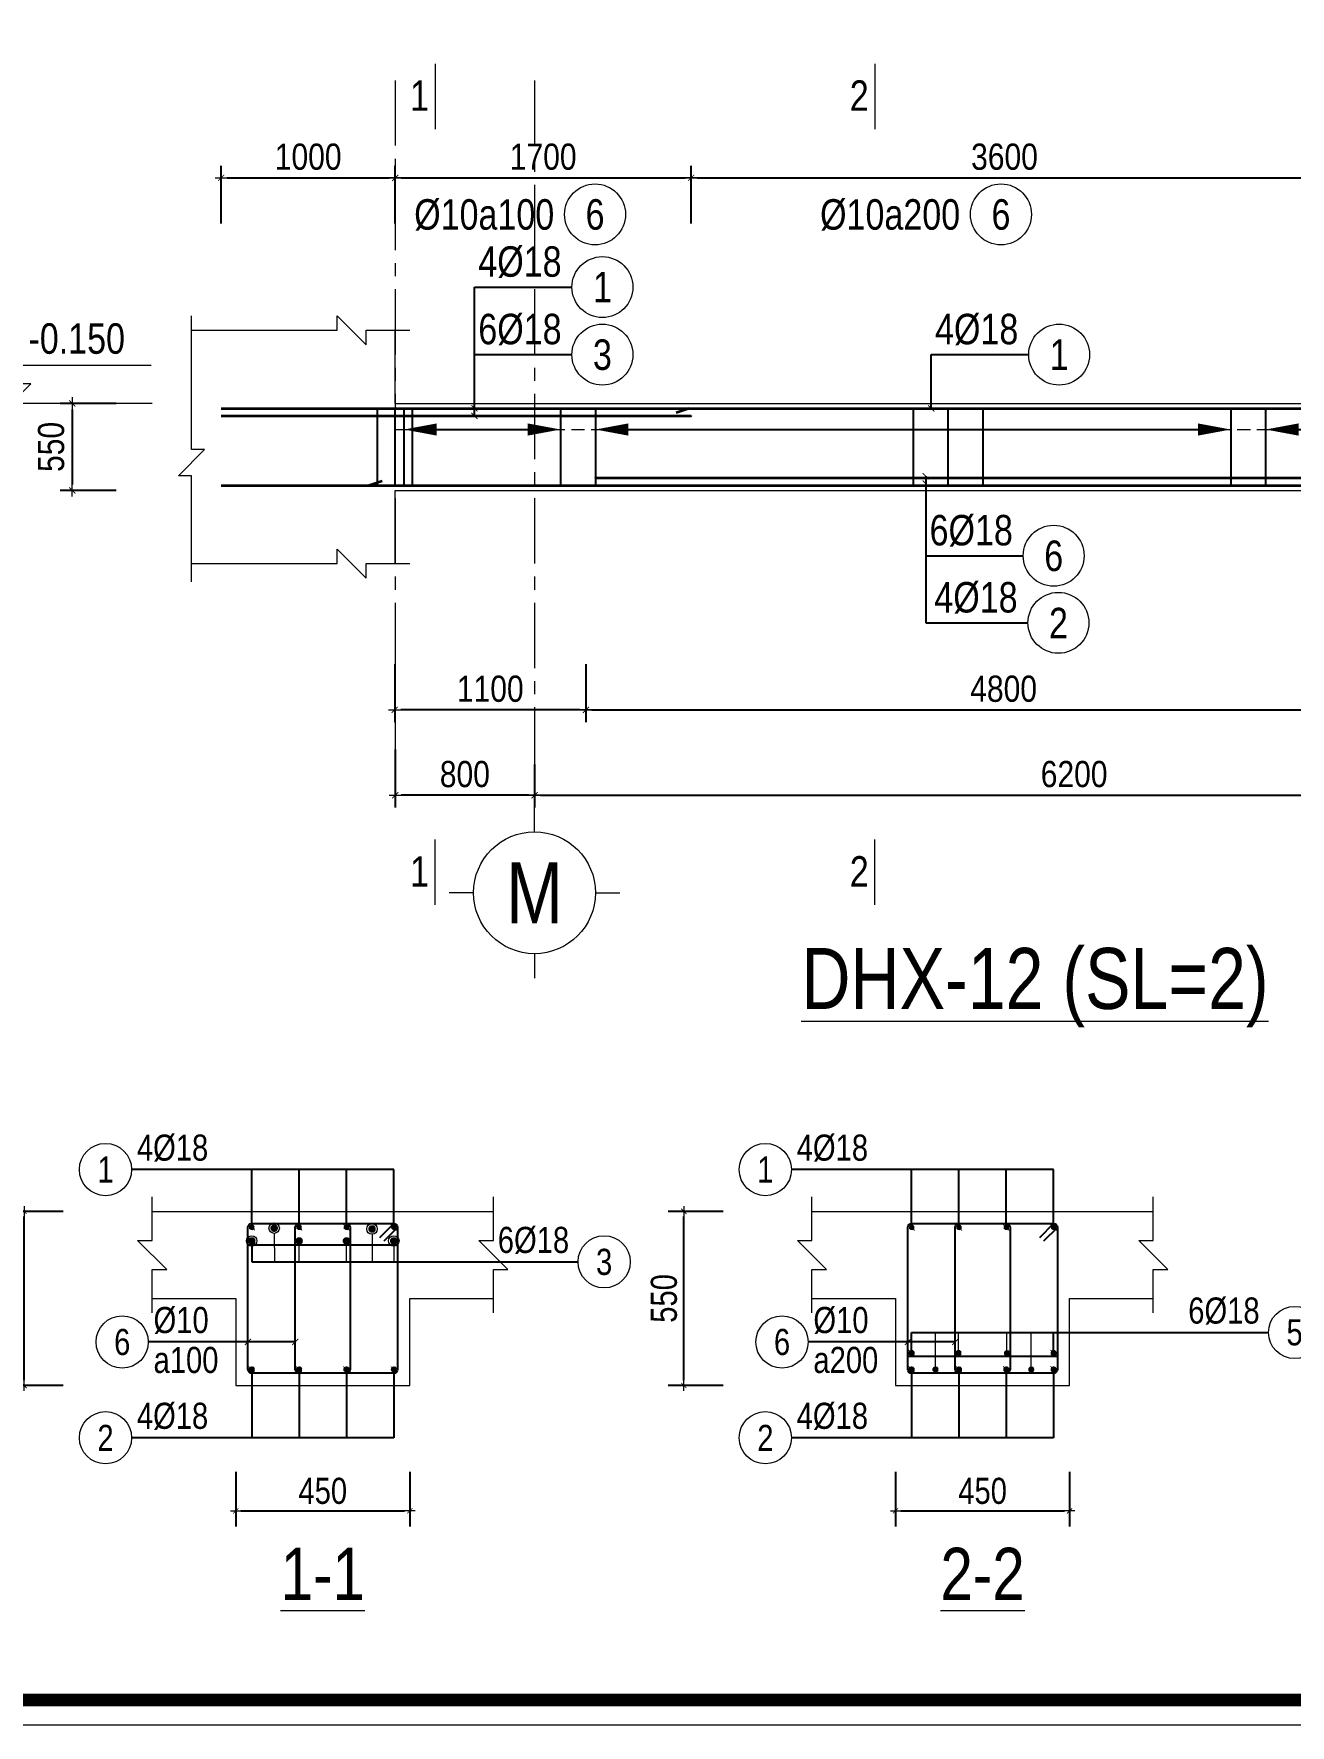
# Model space of a CAD drawing. Header units: millimetres. Extents: x 397144 to 10081729, y 99180 to 1327802.
# Drawn here: x 4940938 to 4948156, y 680550 to 690262 of the extents above; entities that cross this region are included whole.
import ezdxf
from ezdxf.enums import TextEntityAlignment as Align

# ---------------------------------------------------------------- set-up
doc = ezdxf.new("R2010")
doc.units = ezdxf.units.MM
doc.header["$PDSIZE"] = -10
doc.linetypes.add('CENTER', pattern=[2, 1.25, -0.25, 0.25, -0.25])
doc.linetypes.add('HIDDEN', pattern=[0.375, 0.25, -0.125])
doc.layers.get('0').update_dxf_attribs({"linetype": 'CONTINUOUS'})
doc.layers.get('Defpoints').update_dxf_attribs({"color": 12, "linetype": 'CONTINUOUS'})
for name, color, linetype, lineweight in [('kata_dim', 8, 'CONTINUOUS', 13), ('kata_grid', 8, 'CENTER', 13), ('kata_net khuat', 9, 'HIDDEN', 5), ('kata_net manh', 8, 'CONTINUOUS', 5), ('kata_net thay', 4, 'CONTINUOUS', 20), ('kata_text', 7, 'CONTINUOUS', 20), ('kata_thep chu', 1, 'CONTINUOUS', 35), ('kata_thep dai', 220, 'CONTINUOUS', 25)]:
    doc.layers.add(name, color=color, linetype=linetype, lineweight=lineweight)
doc.styles.add('kata_text', font='arial.ttf', dxfattribs={"width": 0.8})
doc.styles.add('Star-HelCon', font='VHELVCN_0.TTF')
doc.dimstyles.new('kata_dim_30', dxfattribs={"dimscale": 60, "dimtxt": 2.5, "dimasz": 0.5, "dimexe": 1.5, "dimexo": 2.5, "dimtad": 1, "dimdec": 0, "dimlfac": 0.5, "dimzin": 0, "dimdsep": 46, "dimtxsty": 'kata_text', "dimblk": 'kata_block_ArchTick', "dimcen": 0.09, "dimdle": 1.2, "dimclrd": 8, "dimclre": 8, "dimclrt": 3, "dimadec": 0, "dimazin": 0, "dimtfac": 1, "dimtdec": 0, "dimtix": 1, "dimtofl": 0, "dimtmove": 0, "dimatfit": 3, "dimfxl": 3.75, "dimfxlon": 1, "dimtolj": 1, "dimtzin": 0, "dimarcsym": 0})
doc.dimstyles.new('kata_dim_70', dxfattribs={"dimscale": 70, "dimtxt": 2.15, "dimasz": 0.5, "dimexe": 1, "dimexo": 2, "dimtad": 1, "dimdec": 0, "dimrnd": 5, "dimzin": 0, "dimdsep": 46, "dimtxsty": 'Star-HelCon', "dimblk": 'kata_block_ArchTick', "dimcen": 0.09, "dimdle": 1.2, "dimclrd": 8, "dimclre": 8, "dimclrt": 3, "dimadec": 0, "dimazin": 0, "dimtfac": 1, "dimtdec": 0, "dimtix": 1, "dimtmove": 2, "dimatfit": 3, "dimfxl": 3.75, "dimfxlon": 1, "dimtolj": 1, "dimtzin": 0, "dimarcsym": 0})
doc.dimstyles.new('kata_rai_thep', dxfattribs={"dimtxt": 2, "dimasz": 1, "dimexe": 0, "dimexo": 0, "dimtad": 1, "dimdec": 0, "dimzin": 12, "dimdsep": 46, "dimtxsty": 'kata_text', "dimblk": 'kata_block_RUNTIC', "dimcen": 0, "dimse1": 1, "dimse2": 1, "dimclrd": 6, "dimclre": 6, "dimclrt": 7, "dimadec": 0, "dimazin": 3, "dimtfac": 1, "dimtdec": 0, "dimtmove": 2, "dimatfit": 3, "dimldrblk": 'kata_block_LEADERTIC', "dimfxl": 1, "dimtolj": 1, "dimtzin": 0, "dimlwd": -1, "dimlwe": -1, "dimarcsym": 0})

# ---------------------------------------------------------------- blocks, each defined once
blk = doc.blocks.new('CHG_XX_Khung ten')
blk.add_lwpolyline([(15, 579), (826, 579), (826, 15), (15, 15)], close=True)
at = {"color": 4, "linetype": 'Continuous', "const_width": 1}
blk.add_lwpolyline([(17, 577), (824, 577), (824, 17), (17, 17)], close=True, dxfattribs=at)
blk = doc.blocks.new('kata_block_TD')
at = {"color": 6, "linetype": 'ByBlock', "lineweight": -2, "style": 'kata_text', "width": 0.8}
blk.add_attdef('SECTDET2', text='', height=5, dxfattribs=at).set_placement((0, 7.97), align=Align.CENTER)
at = {"color": 0, "linetype": 'ByBlock', "lineweight": -2, "style": 'kata_text', "width": 0.8}
blk.add_attdef('SECTDET1', text='', height=5, dxfattribs=at).set_placement((0, 1.47), align=Align.CENTER)
at = {"color": 3, "lineweight": 25, "style": 'kata_text', "width": 0.8}
blk.add_attdef('SSCALE', text='', height=2.5, dxfattribs=at).set_placement((0, -4), align=Align.CENTER)
blk = doc.blocks.new('kata_block_ArchTick')
at = {"color": 8}
blk.add_line((1, 0), (-1, 0), dxfattribs=at)
at = {"color": 8, "const_width": 0.15}
blk.add_lwpolyline([(-0.5, -0.5), (0.5, 0.5)], dxfattribs=at)
blk = doc.blocks.new('*D188')
at = {"layer": 'Defpoints', "color": 0, "transparency": 16777216}
for p in [(4944714.5, 689434.9), (4943014.5, 688139.9), (4944714.5, 688139.9)]:
    blk.add_point(p, dxfattribs=at)
at = {"layer": 'kata_dim', "color": 8, "lineweight": -2, "transparency": 16777216}
for p, q in [((4943014.5, 689172.4), (4943014.5, 689504.9)), ((4944714.5, 689172.4), (4944714.5, 689504.9)), ((4943049.5, 689434.9), (4944679.5, 689434.9))]:
    blk.add_line(p, q, dxfattribs=at)
at = {"layer": 'kata_dim', "color": 8, "lineweight": -2, "transparency": 16777216, "xscale": 35, "yscale": 35, "zscale": 35, "rotation": 180}
blk.add_blockref('kata_block_ArchTick', (4943014.5, 689434.9), dxfattribs=at)
at = {"layer": 'kata_dim', "color": 8, "lineweight": -2, "transparency": 16777216, "xscale": 35, "yscale": 35, "zscale": 35}
blk.add_blockref('kata_block_ArchTick', (4944714.5, 689434.9), dxfattribs=at)
at = {"layer": 'kata_dim', "color": 3, "transparency": 16777216, "insert": (4943864.5, 689555.5), "char_height": 150.5, "attachment_point": 5, "style": 'Star-HelCon'}
blk.add_mtext('\\A1;1700', dxfattribs=at)
blk = doc.blocks.new('*D189')
at = {"layer": 'Defpoints', "color": 0, "transparency": 16777216}
for p in [(4948314.5, 689434.9), (4944714.5, 688139.9), (4948314.5, 688139.9)]:
    blk.add_point(p, dxfattribs=at)
at = {"layer": 'kata_dim', "color": 8, "lineweight": -2, "transparency": 16777216}
for p, q in [((4944714.5, 689172.4), (4944714.5, 689504.9)), ((4948314.5, 689172.4), (4948314.5, 689504.9)), ((4944749.5, 689434.9), (4948279.5, 689434.9))]:
    blk.add_line(p, q, dxfattribs=at)
at = {"layer": 'kata_dim', "color": 8, "lineweight": -2, "transparency": 16777216, "xscale": 35, "yscale": 35, "zscale": 35, "rotation": 180}
blk.add_blockref('kata_block_ArchTick', (4944714.5, 689434.9), dxfattribs=at)
at = {"layer": 'kata_dim', "color": 8, "lineweight": -2, "transparency": 16777216, "xscale": 35, "yscale": 35, "zscale": 35}
blk.add_blockref('kata_block_ArchTick', (4948314.5, 689434.9), dxfattribs=at)
at = {"layer": 'kata_dim', "color": 3, "transparency": 16777216, "insert": (4946514.5, 689555.5), "char_height": 150.5, "attachment_point": 5, "style": 'Star-HelCon'}
blk.add_mtext('\\A1;3600', dxfattribs=at)
blk = doc.blocks.new('*D192')
at = {"layer": 'Defpoints', "color": 0, "transparency": 16777216}
for p in [(4941551.6, 688139.9), (4941159, 687639.9), (4941551.6, 687639.9)]:
    blk.add_point(p, dxfattribs=at)
at = {"layer": 'kata_dim', "color": 8, "lineweight": -2, "transparency": 16777216}
for p, q in [((4941411.6, 688139.9), (4941089, 688139.9)), ((4941159, 688104.9), (4941159, 687674.9)), ((4941411.6, 687639.9), (4941089, 687639.9))]:
    blk.add_line(p, q, dxfattribs=at)
at = {"layer": 'kata_dim', "color": 8, "lineweight": -2, "transparency": 16777216, "xscale": 35, "yscale": 35, "zscale": 35}
for p, rotation in [((4941159, 688139.9), 90), ((4941159, 687639.9), 270)]:
    blk.add_blockref('kata_block_ArchTick', p, dxfattribs=dict(at, rotation=rotation))
at = {"layer": 'kata_dim', "color": 3, "transparency": 16777216, "insert": (4941038.4, 687889.9), "char_height": 150.5, "attachment_point": 5, "rotation": 90, "style": 'Star-HelCon'}
blk.add_mtext('\\A1;550', dxfattribs=at)
blk = doc.blocks.new('kata_block_CT')
blk.add_hatch(color=256).paths.add_polyline_path([(0, 1.6), (-1.61, 1.6), (0, 0)])
at = {"ltscale": 50}
h = blk.add_hatch(dxfattribs=at)
h.set_pattern_fill('ANSI31', color=8, scale=1.406, style=0)
h.paths.add_polyline_path([(0, 1.6), (0, 0), (1.61, 1.6)])
at = {"color": 8, "ltscale": 50}
for p, q in [((-1.59, 3.14), (11.47, 3.14)), ((11.56, 0), (-1.64, 0))]:
    blk.add_line(p, q, dxfattribs=at)
for points in [[(0, 6.69), (0, 0)], [(0, 0), (-1.61, 1.6), (0, 1.6)], [(0, 0), (1.61, 1.6), (0, 1.6)]]:
    blk.add_lwpolyline(points, dxfattribs=at)
at = {"color": 3, "style": 'kata_text', "width": 0.8}
blk.add_attdef('CT', (1.41, 4.07), '', height=2.5, dxfattribs=at)
blk = doc.blocks.new('kata_block_GRID')
for p, q in [((0, 5), (0, 7)), ((-5, 0), (-7, 0)), ((5, 0), (7, 0)), ((0, -5), (0, -7))]:
    blk.add_line(p, q)
blk.add_circle((0, 0), 5)
at = {"color": 7, "style": 'kata_text', "width": 0.8}
blk.add_attdef('GRID', text='', height=5, dxfattribs=at).set_placement((0, 0), align=Align.MIDDLE)
blk = doc.blocks.new('*D178')
at = {"layer": 'Defpoints', "color": 0, "transparency": 16777216}
for p in [(4950014.5, 687639.9), (4943814.5, 686206.1), (4950014.5, 685889.9)]:
    blk.add_point(p, dxfattribs=at)
at = {"layer": 'kata_dim', "color": 8, "lineweight": -2, "transparency": 16777216}
for p, q in [((4950014.5, 686152.4), (4950014.5, 685819.9)), ((4943814.5, 686066.1), (4943814.5, 685819.9)), ((4943849.5, 685889.9), (4949979.5, 685889.9))]:
    blk.add_line(p, q, dxfattribs=at)
at = {"layer": 'kata_dim', "color": 8, "lineweight": -2, "transparency": 16777216, "xscale": 35, "yscale": 35, "zscale": 35, "rotation": 180}
blk.add_blockref('kata_block_ArchTick', (4943814.5, 685889.9), dxfattribs=at)
at = {"layer": 'kata_dim', "color": 8, "lineweight": -2, "transparency": 16777216, "xscale": 35, "yscale": 35, "zscale": 35}
blk.add_blockref('kata_block_ArchTick', (4950014.5, 685889.9), dxfattribs=at)
at = {"layer": 'kata_dim', "color": 3, "transparency": 16777216, "insert": (4946914.5, 686010.5), "char_height": 150.5, "attachment_point": 5, "style": 'Star-HelCon'}
blk.add_mtext('\\A1;6200', dxfattribs=at)
blk = doc.blocks.new('*D179')
at = {"layer": 'Defpoints', "color": 0, "transparency": 16777216}
for p in [(4943011.7, 687639.9), (4944109.5, 687639.9), (4943011.7, 686379.9)]:
    blk.add_point(p, dxfattribs=at)
at = {"layer": 'kata_dim', "color": 8, "lineweight": -2, "transparency": 16777216}
for p, q in [((4943011.7, 686642.4), (4943011.7, 686309.9)), ((4944109.5, 686642.4), (4944109.5, 686309.9)), ((4944074.5, 686379.9), (4943046.7, 686379.9))]:
    blk.add_line(p, q, dxfattribs=at)
at = {"layer": 'kata_dim', "color": 8, "lineweight": -2, "transparency": 16777216, "xscale": 35, "yscale": 35, "zscale": 35, "rotation": 180}
blk.add_blockref('kata_block_ArchTick', (4943011.7, 686379.9), dxfattribs=at)
at = {"layer": 'kata_dim', "color": 8, "lineweight": -2, "transparency": 16777216, "xscale": 35, "yscale": 35, "zscale": 35}
blk.add_blockref('kata_block_ArchTick', (4944109.5, 686379.9), dxfattribs=at)
at = {"layer": 'kata_dim', "color": 3, "transparency": 16777216, "insert": (4943560.6, 686500.5), "char_height": 150.5, "attachment_point": 5, "style": 'Star-HelCon'}
blk.add_mtext('\\A1;1100', dxfattribs=at)
blk = doc.blocks.new('*D180')
at = {"layer": 'Defpoints', "color": 0, "transparency": 16777216}
for p in [(4944109.5, 687639.9), (4948909.5, 687639.9), (4948909.5, 686379.9)]:
    blk.add_point(p, dxfattribs=at)
at = {"layer": 'kata_dim', "color": 8, "lineweight": -2, "transparency": 16777216}
for p, q in [((4944109.5, 686642.4), (4944109.5, 686309.9)), ((4948909.5, 686642.4), (4948909.5, 686309.9)), ((4944144.5, 686379.9), (4948874.5, 686379.9))]:
    blk.add_line(p, q, dxfattribs=at)
at = {"layer": 'kata_dim', "color": 8, "lineweight": -2, "transparency": 16777216, "xscale": 35, "yscale": 35, "zscale": 35, "rotation": 180}
blk.add_blockref('kata_block_ArchTick', (4944109.5, 686379.9), dxfattribs=at)
at = {"layer": 'kata_dim', "color": 8, "lineweight": -2, "transparency": 16777216, "xscale": 35, "yscale": 35, "zscale": 35}
blk.add_blockref('kata_block_ArchTick', (4948909.5, 686379.9), dxfattribs=at)
at = {"layer": 'kata_dim', "color": 3, "transparency": 16777216, "insert": (4946509.5, 686500.5), "char_height": 150.5, "attachment_point": 5, "style": 'Star-HelCon'}
blk.add_mtext('\\A1;4800', dxfattribs=at)
blk = doc.blocks.new('kata_block_RUNTIC')
at = {"layer": 'kata_dim', "color": 6}
blk.add_line((0, 0.75), (0, -0.75), dxfattribs=at)
blk.add_lwpolyline([(0, 0, 0, 1, 0), (-2.7, 0, 1, 1, 0)], format="xyseb", dxfattribs=at)
blk = doc.blocks.new('*D183')
at = {"layer": 'Defpoints', "color": 6, "transparency": 16777216}
blk.add_line((4943134.5, 687989.9), (4943894.5, 687989.9), dxfattribs=at)
at = {"layer": 'Defpoints', "color": 0, "transparency": 16777216}
for p in [(4943064.5, 687989.9), (4943964.5, 687989.9), (4943964.5, 687989.9)]:
    blk.add_point(p, dxfattribs=at)
at = {"layer": 'Defpoints', "color": 6, "transparency": 16777216, "xscale": 70, "yscale": 70, "zscale": 70, "rotation": 180}
blk.add_blockref('kata_block_RUNTIC', (4943064.5, 687989.9), dxfattribs=at)
at = {"layer": 'Defpoints', "color": 6, "transparency": 16777216, "xscale": 70, "yscale": 70, "zscale": 70}
blk.add_blockref('kata_block_RUNTIC', (4943964.5, 687989.9), dxfattribs=at)
blk = doc.blocks.new('kata_block_LEADERTIC')
at = {"layer": 'kata_dim', "color": 6}
blk.add_lwpolyline([(0, 0, 0, 1, 0), (-2.7, 0, 1, 1, 0)], format="xyseb", dxfattribs=at)
blk = doc.blocks.new('*D184')
at = {"layer": 'Defpoints', "color": 6, "transparency": 16777216}
blk.add_line((4944234.5, 687989.9), (4947744.5, 687989.9), dxfattribs=at)
at = {"layer": 'Defpoints', "color": 0, "transparency": 16777216}
for p in [(4944164.5, 687989.9), (4947814.5, 687989.9), (4947814.5, 687989.9)]:
    blk.add_point(p, dxfattribs=at)
at = {"layer": 'Defpoints', "color": 6, "transparency": 16777216, "xscale": 70, "yscale": 70, "zscale": 70, "rotation": 180}
blk.add_blockref('kata_block_RUNTIC', (4944164.5, 687989.9), dxfattribs=at)
at = {"layer": 'Defpoints', "color": 6, "transparency": 16777216, "xscale": 70, "yscale": 70, "zscale": 70}
blk.add_blockref('kata_block_RUNTIC', (4947814.5, 687989.9), dxfattribs=at)
blk = doc.blocks.new('*D185')
at = {"layer": 'Defpoints', "color": 6, "transparency": 16777216}
blk.add_line((4948084.5, 687989.9), (4949894.5, 687989.9), dxfattribs=at)
at = {"layer": 'Defpoints', "color": 0, "transparency": 16777216}
for p in [(4948014.5, 687989.9), (4949964.5, 687989.9), (4949964.5, 687989.9)]:
    blk.add_point(p, dxfattribs=at)
at = {"layer": 'Defpoints', "color": 6, "transparency": 16777216, "xscale": 70, "yscale": 70, "zscale": 70, "rotation": 180}
blk.add_blockref('kata_block_RUNTIC', (4948014.5, 687989.9), dxfattribs=at)
at = {"layer": 'Defpoints', "color": 6, "transparency": 16777216, "xscale": 70, "yscale": 70, "zscale": 70}
blk.add_blockref('kata_block_RUNTIC', (4949964.5, 687989.9), dxfattribs=at)
blk = doc.blocks.new('*U11')
blk.add_circle((2.5, 0), 2.5)
at = {"layer": 'kata_text', "color": 3, "style": 'kata_text', "width": 0.8}
blk.add_attdef('DK2', text='', height=2.5, dxfattribs=at).set_placement((-0.85, 0.85), align=Align.RIGHT)
at = {"layer": 'kata_text', "color": 7, "style": 'kata_text', "width": 0.8}
blk.add_attdef('SH3', text='', height=2.5, dxfattribs=at).set_placement((2.5, 0), align=Align.MIDDLE)
blk = doc.blocks.new('*U14')
blk.add_circle((2.5, 0), 2.5)
at = {"layer": 'kata_text', "color": 3, "style": 'kata_text', "width": 0.8}
blk.add_attdef('DKKC2', text='', height=2.5, dxfattribs=at).set_placement((-0.85, -1.25), align=Align.RIGHT)
at = {"layer": 'kata_text', "color": 7, "style": 'kata_text', "width": 0.8}
blk.add_attdef('SH3', text='', height=2.5, dxfattribs=at).set_placement((2.5, 0), align=Align.MIDDLE)
blk = doc.blocks.new('kata_block_SECBAL')
at = {"color": 0, "linetype": 'ByBlock', "lineweight": -2}
blk.add_line((0, 4.36), (0, -1), dxfattribs=at)
at = {"color": 0, "linetype": 'ByBlock', "lineweight": -2, "style": 'kata_text', "width": 0.8}
blk.add_attdef('DETAIL', text='', height=2.5, dxfattribs=at).set_placement((-0.5, 1.75), align=Align.MIDDLE_RIGHT)
blk = doc.blocks.new('*U15')
at = {"color": 0, "linetype": 'ByBlock', "lineweight": -2}
blk.add_line((0, -1), (0, 4.36), dxfattribs=at)
at = {"color": 0, "linetype": 'ByBlock', "lineweight": -2, "style": 'kata_text', "width": 0.8}
blk.add_attdef('DETAIL', text='', height=2.5, dxfattribs=at).set_placement((-0.5, 1.75), align=Align.MIDDLE_RIGHT)
blk = doc.blocks.new('*D193')
at = {"layer": 'Defpoints', "color": 0, "ltscale": 0.8, "transparency": 16777216}
for p in [(4943014.5, 687219.9), (4943814.5, 686206.1), (4943014.5, 685889.9)]:
    blk.add_point(p, dxfattribs=at)
at = {"layer": 'kata_dim', "color": 8, "lineweight": -2, "ltscale": 0.8, "transparency": 16777216}
for p, q in [((4943014.5, 686152.4), (4943014.5, 685819.9)), ((4943814.5, 686066.1), (4943814.5, 685819.9)), ((4943779.5, 685889.9), (4943049.5, 685889.9))]:
    blk.add_line(p, q, dxfattribs=at)
at = {"layer": 'kata_dim', "color": 8, "lineweight": -2, "ltscale": 0.8, "transparency": 16777216, "xscale": 35, "yscale": 35, "zscale": 35, "rotation": 180}
blk.add_blockref('kata_block_ArchTick', (4943014.5, 685889.9), dxfattribs=at)
at = {"layer": 'kata_dim', "color": 8, "lineweight": -2, "ltscale": 0.8, "transparency": 16777216, "xscale": 35, "yscale": 35, "zscale": 35}
blk.add_blockref('kata_block_ArchTick', (4943814.5, 685889.9), dxfattribs=at)
at = {"layer": 'kata_dim', "color": 3, "ltscale": 0.8, "transparency": 16777216, "insert": (4943414.5, 686010.5), "char_height": 150.5, "attachment_point": 5, "style": 'Star-HelCon'}
blk.add_mtext('\\A1;800', dxfattribs=at)
blk = doc.blocks.new('*U20')
blk.add_circle((2.5, 0), 2.5)
at = {"layer": 'kata_text', "color": 3, "style": 'kata_text', "width": 0.8}
for tag, p in [('DK2', (-0.85, 0.85)), ('KC2', (-0.85, -2.97))]:
    blk.add_attdef(tag, text='', height=2.5, dxfattribs=at).set_placement(p, align=Align.RIGHT)
at = {"layer": 'kata_text', "color": 7, "style": 'kata_text', "width": 0.8}
blk.add_attdef('SH3', text='', height=2.5, dxfattribs=at).set_placement((2.5, 0), align=Align.MIDDLE)
blk = doc.blocks.new('*D196')
at = {"layer": 'Defpoints', "color": 0, "transparency": 16777216}
for p in [(4943014.5, 689434.9), (4942014.5, 688139.9), (4943014.5, 688139.9)]:
    blk.add_point(p, dxfattribs=at)
at = {"layer": 'kata_dim', "color": 8, "lineweight": -2, "transparency": 16777216}
for p, q in [((4942014.5, 689172.4), (4942014.5, 689504.9)), ((4943014.5, 689172.4), (4943014.5, 689504.9)), ((4942049.5, 689434.9), (4942979.5, 689434.9))]:
    blk.add_line(p, q, dxfattribs=at)
at = {"layer": 'kata_dim', "color": 8, "lineweight": -2, "transparency": 16777216, "xscale": 35, "yscale": 35, "zscale": 35, "rotation": 180}
blk.add_blockref('kata_block_ArchTick', (4942014.5, 689434.9), dxfattribs=at)
at = {"layer": 'kata_dim', "color": 8, "lineweight": -2, "transparency": 16777216, "xscale": 35, "yscale": 35, "zscale": 35}
blk.add_blockref('kata_block_ArchTick', (4943014.5, 689434.9), dxfattribs=at)
at = {"layer": 'kata_dim', "color": 3, "transparency": 16777216, "insert": (4942514.5, 689555.5), "char_height": 150.5, "attachment_point": 5, "style": 'Star-HelCon'}
blk.add_mtext('\\A1;1000', dxfattribs=at)
blk = doc.blocks.new('*D197')
at = {"layer": 'Defpoints', "color": 0, "transparency": 16777216}
for p in [(4942098.3, 682500.5), (4943098.3, 682500.5), (4943098.3, 681780.5)]:
    blk.add_point(p, dxfattribs=at)
at = {"layer": 'kata_dim', "color": 8, "lineweight": -2, "transparency": 16777216}
for p, q in [((4942098.3, 682005.5), (4942098.3, 681690.5)), ((4943098.3, 682005.5), (4943098.3, 681690.5)), ((4942128.3, 681780.5), (4943068.3, 681780.5))]:
    blk.add_line(p, q, dxfattribs=at)
at = {"layer": 'kata_dim', "color": 8, "lineweight": -2, "transparency": 16777216, "xscale": 30, "yscale": 30, "zscale": 30, "rotation": 180}
blk.add_blockref('kata_block_ArchTick', (4942098.3, 681780.5), dxfattribs=at)
at = {"layer": 'kata_dim', "color": 8, "lineweight": -2, "transparency": 16777216, "xscale": 30, "yscale": 30, "zscale": 30}
blk.add_blockref('kata_block_ArchTick', (4943098.3, 681780.5), dxfattribs=at)
at = {"layer": 'kata_dim', "color": 3, "transparency": 16777216, "insert": (4942598.3, 681894.6), "char_height": 150, "attachment_point": 5, "style": 'kata_text'}
blk.add_mtext('\\A1;450', dxfattribs=at)
blk = doc.blocks.new('*D198')
at = {"layer": 'Defpoints', "color": 0, "transparency": 16777216}
for p in [(4940882.3, 683500.5), (4942098.3, 683500.5), (4942098.3, 682500.5)]:
    blk.add_point(p, dxfattribs=at)
at = {"layer": 'kata_dim', "color": 8, "lineweight": -2, "transparency": 16777216}
for p, q in [((4941107.3, 683500.5), (4940792.3, 683500.5)), ((4940882.3, 682530.5), (4940882.3, 683470.5)), ((4941107.3, 682500.5), (4940792.3, 682500.5))]:
    blk.add_line(p, q, dxfattribs=at)
at = {"layer": 'kata_dim', "color": 8, "lineweight": -2, "transparency": 16777216, "xscale": 30, "yscale": 30, "zscale": 30}
for p, rotation in [((4940882.3, 683500.5), 90), ((4940882.3, 682500.5), 270)]:
    blk.add_blockref('kata_block_ArchTick', p, dxfattribs=dict(at, rotation=rotation))
at = {"layer": 'kata_dim', "color": 3, "transparency": 16777216, "insert": (4940768.2, 683000.5), "char_height": 150, "attachment_point": 5, "rotation": 90, "style": 'kata_text'}
blk.add_mtext('\\A1;550', dxfattribs=at)
blk = doc.blocks.new('kata_block_THEP')
at = {"layer": 'kata_thep chu', "color": 0}
for p, q in [((-0.5, 0), (0.5, 0)), ((-0.35, 0.35), (0.35, -0.35)), ((0.35, 0.35), (-0.35, -0.35)), ((0, 0.5), (0, -0.5))]:
    blk.add_line(p, q, dxfattribs=at)
at = {"layer": 'kata_thep chu', "color": 0, "const_width": 0.0833}
blk.add_lwpolyline([(-0.5, 0, 1), (0.5, 0, 1), (-0.5, 0, 1)], format="xyb", dxfattribs=at)
blk = doc.blocks.new('*U12')
blk.add_circle((-2.5, 0), 2.5)
at = {"layer": 'kata_text', "color": 3, "style": 'kata_text', "width": 0.8}
blk.add_attdef('DK1', (0.5, 0.85), '', height=2.5, dxfattribs=at)
at = {"layer": 'kata_text', "color": 7, "style": 'kata_text', "width": 0.8}
blk.add_attdef('SH2', text='', height=2.5, dxfattribs=at).set_placement((-2.5, 0), align=Align.MIDDLE)
blk = doc.blocks.new('*U13')
blk.add_circle((-2.5, 0), 2.5)
at = {"layer": 'kata_text', "color": 3, "style": 'kata_text', "width": 0.8}
for tag, p in [('DK1', (0.5, 0.85)), ('KC1', (0.5, -2.97))]:
    blk.add_attdef(tag, p, '', height=2.5, dxfattribs=at)
at = {"layer": 'kata_text', "color": 7, "style": 'kata_text', "width": 0.8}
blk.add_attdef('SH2', text='', height=2.5, dxfattribs=at).set_placement((-2.5, 0), align=Align.MIDDLE)
blk = doc.blocks.new('*D199')
at = {"layer": 'Defpoints', "color": 0, "transparency": 16777216}
for p in [(4945888.7, 682500.5), (4946888.7, 682500.5), (4946888.7, 681780.5)]:
    blk.add_point(p, dxfattribs=at)
at = {"layer": 'kata_dim', "color": 8, "lineweight": -2, "transparency": 16777216}
for p, q in [((4945888.7, 682005.5), (4945888.7, 681690.5)), ((4946888.7, 682005.5), (4946888.7, 681690.5)), ((4945918.7, 681780.5), (4946858.7, 681780.5))]:
    blk.add_line(p, q, dxfattribs=at)
at = {"layer": 'kata_dim', "color": 8, "lineweight": -2, "transparency": 16777216, "xscale": 30, "yscale": 30, "zscale": 30, "rotation": 180}
blk.add_blockref('kata_block_ArchTick', (4945888.7, 681780.5), dxfattribs=at)
at = {"layer": 'kata_dim', "color": 8, "lineweight": -2, "transparency": 16777216, "xscale": 30, "yscale": 30, "zscale": 30}
blk.add_blockref('kata_block_ArchTick', (4946888.7, 681780.5), dxfattribs=at)
at = {"layer": 'kata_dim', "color": 3, "transparency": 16777216, "insert": (4946388.7, 681894.6), "char_height": 150, "attachment_point": 5, "style": 'kata_text'}
blk.add_mtext('\\A1;450', dxfattribs=at)
blk = doc.blocks.new('*D200')
at = {"layer": 'Defpoints', "color": 0, "transparency": 16777216}
for p in [(4944672.7, 683500.5), (4945888.7, 683500.5), (4945888.7, 682500.5)]:
    blk.add_point(p, dxfattribs=at)
at = {"layer": 'kata_dim', "color": 8, "lineweight": -2, "transparency": 16777216}
for p, q in [((4944897.7, 683500.5), (4944582.7, 683500.5)), ((4944672.7, 682530.5), (4944672.7, 683470.5)), ((4944897.7, 682500.5), (4944582.7, 682500.5))]:
    blk.add_line(p, q, dxfattribs=at)
at = {"layer": 'kata_dim', "color": 8, "lineweight": -2, "transparency": 16777216, "xscale": 30, "yscale": 30, "zscale": 30}
for p, rotation in [((4944672.7, 683500.5), 90), ((4944672.7, 682500.5), 270)]:
    blk.add_blockref('kata_block_ArchTick', p, dxfattribs=dict(at, rotation=rotation))
at = {"layer": 'kata_dim', "color": 3, "transparency": 16777216, "insert": (4944558.6, 683000.5), "char_height": 150, "attachment_point": 5, "rotation": 90, "style": 'kata_text'}
blk.add_mtext('\\A1;550', dxfattribs=at)

msp = doc.modelspace()

# ---------------------------------------------------------------- block references
at = {"layer": 'kata_net thay', "xscale": 72.589395827735, "yscale": 72.589395827735, "zscale": 72.589395827735}
msp.add_blockref('CHG_XX_Khung ten', (4906481.36832, 679461.165), dxfattribs=at)

# ---------------------------------------------------------------- next in the draw order: linework, layer by layer
at = {"layer": 'kata_dim'}
for points in [[(4941843.75882, 687115.61156), (4941843.75882, 687724.67888), (4941768.75882, 687724.67888), (4941918.75882, 687874.67888), (4941843.75882, 687874.67888), (4941843.75882, 688642.31656)], [(4941843.75882, 688559.92294), (4942681.18401, 688559.92294), (4942681.18401, 688643.25627), (4942847.85068, 688476.5896), (4942847.85068, 688559.92294), (4943097.85068, 688559.92294)], [(4941843.75882, 687219.92294), (4942681.18401, 687219.92294), (4942681.18401, 687303.25627), (4942847.85068, 687136.5896), (4942847.85068, 687219.92294), (4943097.85068, 687219.92294)], [(4941618.28292, 682917.1626), (4941618.28292, 683167.1626), (4941701.61625, 683167.1626), (4941534.94958, 683333.82927), (4941618.28292, 683333.82927), (4941618.28292, 683583.82927)], [(4943578.28292, 682917.1626), (4943578.28292, 683167.1626), (4943661.61625, 683167.1626), (4943494.94958, 683333.82927), (4943578.28292, 683333.82927), (4943578.28292, 683583.82927)], [(4945408.6584, 682917.1626), (4945408.6584, 683167.1626), (4945491.99173, 683167.1626), (4945325.32506, 683333.82927), (4945408.6584, 683333.82927), (4945408.6584, 683583.82927)], [(4947368.6584, 682917.1626), (4947368.6584, 683167.1626), (4947451.99173, 683167.1626), (4947285.32506, 683333.82927), (4947368.6584, 683333.82927), (4947368.6584, 683583.82927)]]:
    msp.add_lwpolyline(points, dxfattribs=at)
at = {"layer": 'kata_grid', "ltscale": 300}
for p, q in [((4943014.51734, 689994.92294), (4943014.51734, 685819.92294)), ((4943814.51734, 689994.92294), (4943814.51734, 685819.92294))]:
    msp.add_line(p, q, dxfattribs=at)
at = {"layer": 'kata_net khuat', "ltscale": 300}
msp.add_line((4943014.51734, 687989.92294), (4950014.51734, 687989.92294), dxfattribs=at)
at = {"layer": 'kata_net manh'}
for p, q in [((4942319.53677, 683373.88115), (4942320.35414, 683210.49594)), ((4942881.20464, 683369.26979), (4942881.20464, 683210.49594)), ((4942190.28292, 683300.49594), (4942190.28292, 683210.49594)), ((4942461.51646, 683331.2624), (4942461.51646, 683210.49594)), ((4942733.51646, 683331.2624), (4942733.51646, 683210.49594)), ((4943006.28292, 683300.49594), (4943006.28292, 683210.49594)), ((4946117.6509, 682592.49594), (4946117.6509, 682804.89021)), ((4946250.05211, 682687.02058), (4946250.05211, 682804.89021)), ((4946528.72593, 682686.00258), (4946528.72593, 682803.87221)), ((4946667.9604, 682592.49594), (4946667.9604, 682804.89021))]:
    msp.add_line(p, q, dxfattribs=at)
for centre in [(4942319.20264, 683403.87929), (4942190.28292, 683330.49594), (4942881.20464, 683399.26979), (4943006.28292, 683330.49594)]:
    msp.add_circle(centre, 30, dxfattribs=at)
at = {"layer": 'kata_net thay'}
for p, q in [((4943014.51734, 688139.92294), (4943014.51734, 688559.92294)), ((4943014.51734, 688139.92294), (4952314.51734, 688139.92294)), ((4943014.51734, 687219.92294), (4943014.51734, 687639.92294)), ((4943014.51734, 687639.92294), (4950014.51734, 687639.92294)), ((4941618.28292, 683500.49594), (4943578.28292, 683500.49594)), ((4945408.6584, 683500.49594), (4947368.6584, 683500.49594))]:
    msp.add_line(p, q, dxfattribs=at)
for points in [[(4941618.28292, 683000.49594), (4942098.28292, 683000.49594), (4942098.28292, 682500.49594), (4943098.28292, 682500.49594), (4943098.28292, 683000.49594), (4943578.28292, 683000.49594)], [(4945408.6584, 683000.49594), (4945888.6584, 683000.49594), (4945888.6584, 682500.49594), (4946888.6584, 682500.49594), (4946888.6584, 683000.49594), (4947368.6584, 683000.49594)]]:
    msp.add_lwpolyline(points, dxfattribs=at)
at = {"layer": 'kata_thep chu'}
for points in [[(4942014.51734, 688110.92294), (4942689.76213, 688110.92294)], [(4942484.51734, 688110.92294), (4944703.03173, 688110.92294), (4944628.03173, 688085.92294)], [(4942014.51734, 688067.92294), (4942689.76213, 688067.92294)], [(4942534.51734, 688067.92294), (4944713.83618, 688067.92294), (4944713.83618, 688067.92294)], [(4944164.51734, 687711.92294), (4944164.51734, 687711.92294), (4948914.51734, 687711.92294), (4948914.51734, 687711.92294)], [(4942014.51734, 687668.92294), (4952193.37649, 687668.92294), (4952193.37649, 687668.92294)], [(4942939.51734, 687693.92294), (4942864.51734, 687668.92294), (4949114.51734, 687668.92294), (4949039.51734, 687693.92294)]]:
    msp.add_lwpolyline(points, dxfattribs=at)
msp.add_lwpolyline([(4942484.51734, 688110.92294), (4952244.51734, 688110.92294, -0.414213562), (4952264.51734, 688090.92294), (4952264.51734, 688010.92294), (4952264.51734, 688010.92294)], format="xyb", dxfattribs=at)
at = {"layer": 'kata_thep dai', "ltscale": 52.5}
for p, q in [((4942911.73895, 688114.92294), (4942911.73895, 687664.92294)), ((4943011.73895, 688114.92294), (4943011.73895, 687664.92294)), ((4943064.51734, 688114.92294), (4943064.51734, 687664.92294)), ((4943111.73895, 688114.92294), (4943111.73895, 687664.92294)), ((4943964.51734, 688114.92294), (4943964.51734, 687664.92294)), ((4944164.51734, 688114.92294), (4944164.51734, 687664.92294)), ((4945989.51734, 688114.92294), (4945989.51734, 687664.92294)), ((4946189.51734, 688114.92294), (4946189.51734, 687664.92294)), ((4946389.51734, 688114.92294), (4946389.51734, 687664.92294)), ((4947814.51734, 688114.92294), (4947814.51734, 687664.92294)), ((4948014.51734, 688114.92294), (4948014.51734, 687664.92294))]:
    msp.add_line(p, q, dxfattribs=at)
at = {"layer": 'kata_thep dai'}
for p, q in [((4942168.28292, 683307.66109), (4943028.28292, 683307.66109)), ((4945958.6584, 682668.45079), (4946818.6584, 682668.45079))]:
    msp.add_line(p, q, dxfattribs=at)
for points in [[(4942926.28292, 683350.49594), (4943006.28292, 683430.49594, -0.414213562), (4943028.28292, 683408.49594), (4943028.28292, 682592.49594, -0.414213562), (4943006.28292, 682570.49594), (4942190.28292, 682570.49594, -0.414213562), (4942168.28292, 682592.49594), (4942168.28292, 683408.49594, -0.414213562), (4942190.28292, 683430.49594), (4943006.28292, 683430.49594, -0.414213562), (4943028.28292, 683408.49594), (4942948.28292, 683328.49594)], [(4942734.28292, 683430.49594), (4942734.28292, 683430.49594, -0.414213562), (4942756.28292, 683408.49594), (4942756.28292, 682592.49594, -0.414213562), (4942734.28292, 682570.49594), (4942462.28292, 682570.49594, -0.414213562), (4942440.28292, 682592.49594), (4942440.28292, 683408.49594, -0.414213562), (4942462.28292, 683430.49594), (4942734.28292, 683430.49594, -0.414213562), (4942756.28292, 683408.49594), (4942756.28292, 683408.49594)], [(4946716.6584, 683350.49594), (4946796.6584, 683430.49594, -0.414213562), (4946818.6584, 683408.49594), (4946818.6584, 682592.49594, -0.414213562), (4946796.6584, 682570.49594), (4945980.6584, 682570.49594, -0.414213562), (4945958.6584, 682592.49594), (4945958.6584, 683408.49594, -0.414213562), (4945980.6584, 683430.49594), (4946796.6584, 683430.49594, -0.414213562), (4946818.6584, 683408.49594), (4946738.6584, 683328.49594)], [(4946524.6584, 683430.49594), (4946524.6584, 683430.49594, -0.414213562), (4946546.6584, 683408.49594), (4946546.6584, 682592.49594, -0.414213562), (4946524.6584, 682570.49594), (4946252.6584, 682570.49594, -0.414213562), (4946230.6584, 682592.49594), (4946230.6584, 683408.49594, -0.414213562), (4946252.6584, 683430.49594), (4946524.6584, 683430.49594, -0.414213562), (4946546.6584, 683408.49594), (4946546.6584, 683408.49594)]]:
    msp.add_lwpolyline(points, format="xyb", dxfattribs=at)

# ---------------------------------------------------------------- next in the draw order: block references
at = {"layer": 'kata_dim', "color": 2, "xscale": 70, "yscale": 70, "zscale": 70}
for name, p, values in [('kata_block_SECBAL', (4943244.25402, 689784.92294), {'DETAIL': '1'}), ('kata_block_SECBAL', (4945769.51734, 689784.92294), {'DETAIL': '2'}), ('*U15', (4943244.25402, 685329.92294), {'DETAIL': '1'}), ('*U15', (4945769.51734, 685329.92294), {'DETAIL': '2'})]:
    msp.add_blockref(name, p, dxfattribs=at).add_auto_attribs(values)
at = {"layer": 'kata_dim', "xscale": 70, "yscale": 70, "zscale": 70}
msp.add_blockref('kata_block_GRID', (4943814.51734, 685329.92294), dxfattribs=at).add_auto_attribs({'GRID': 'M'})
at = {"layer": 'kata_net manh'}
for name, p, xscale, yscale, zscale, values in [('*U14', (4943987.52465, 689224.92294), 70, 70, 70, {'SH3': '6', 'DKKC2': '%%C10a100'}), ('*U14', (4946319.21607, 689224.92294), 70, 70, 70, {'SH3': '6', 'DKKC2': '%%C10a200'}), ('*U11', (4944029.71141, 688807.54364), 70, 70, 70, {'SH3': '1', 'DK2': '4%%c18'}), ('*U11', (4944029.71141, 688419.92294), 70, 70, 70, {'SH3': '3', 'DK2': '6%%c18'}), ('*U11', (4946653.39544, 688419.92294), 70, 70, 70, {'SH3': '1', 'DK2': '4%%c18'}), ('*U11', (4946622.01395, 687264.92294), 70, 70, 70, {'SH3': '6', 'DK2': '6%%c18'}), ('*U12', (4941500.28292, 683740.49594), 60, 60, 60, {'SH2': '1', 'DK1': '4%%C18'}), ('*U12', (4945290.6584, 683740.49594), 60, 60, 60, {'SH2': '1', 'DK1': '4%%C18'}), ('*U11', (4944064.66567, 683210.49594), 60, 60, 60, {'SH3': '3', 'DK2': '6%%c18'}), ('*U13', (4941596.28292, 682750.49594), 60, 60, 60, {'SH2': '6', 'DK1': '%%C10', 'KC1': 'a100'}), ('*U13', (4945386.6584, 682750.49594), 60, 60, 60, {'SH2': '6', 'DK1': '%%C10', 'KC1': 'a200'}), ('*U11', (4948031.07971, 682804.89021), 60, 60, 60, {'SH3': '5', 'DK2': '6%%c18'}), ('*U12', (4941500.28292, 682200.49594), 60, 60, 60, {'SH2': '2', 'DK1': '4%%C18'}), ('*U12', (4945290.6584, 682200.49594), 60, 60, 60, {'SH2': '2', 'DK1': '4%%C18'})]:
    msp.add_blockref(name, p, dxfattribs=dict(at, xscale=xscale, yscale=yscale, zscale=zscale)).add_auto_attribs(values)
ref = msp.add_blockref('*U20', (4946649.34307, 686879.92294), dxfattribs=dict(at, xscale=70, yscale=70, zscale=70))
ref.add_attrib('SH3', '2', dxfattribs={"layer": 'kata_text', "color": 7, "height": 175, "style": 'kata_text', "width": 0.8}).set_placement((4946824.34307, 686879.92294), align=Align.MIDDLE)
ref.add_attrib('DK2', '4%%c18', dxfattribs={"layer": 'kata_text', "color": 3, "height": 175, "style": 'kata_text', "width": 0.8}).set_placement((4946589.84307, 686939.10824), align=Align.RIGHT)
at = {"layer": 'kata_text', "xscale": 70, "yscale": 70, "zscale": 70}
msp.add_blockref('kata_block_CT', (4940809.0135, 688139.92294), dxfattribs=at).add_auto_attribs({'CT': '-0.150'})
at = {"layer": 'kata_text'}
ref = msp.add_blockref('kata_block_TD', (4946689.51734, 684559.92294), dxfattribs=dict(at, xscale=70, yscale=70, zscale=70))
ref.add_attrib('SECTDET1', '%%UDHX-12 (SL=2)', dxfattribs={"layer": '0', "color": 0, "linetype": 'ByBlock', "lineweight": -2, "height": 350, "style": 'kata_text', "width": 0.8}).set_placement((4946689.51734, 684662.8684), align=Align.CENTER)
ref = msp.add_blockref('kata_block_TD', (4942598.28292, 681180.49594), dxfattribs=dict(at, xscale=60, yscale=60, zscale=60))
ref.add_attrib('SECTDET1', '%%u1-1', dxfattribs={"layer": '0', "color": 0, "linetype": 'ByBlock', "lineweight": -2, "height": 300, "style": 'kata_text', "width": 0.8}).set_placement((4942598.28292, 681268.73491), align=Align.CENTER)
ref = msp.add_blockref('kata_block_TD', (4946388.6584, 681180.49594), dxfattribs=dict(at, xscale=60, yscale=60, zscale=60))
ref.add_attrib('SECTDET1', '%%u2-2', dxfattribs={"layer": '0', "color": 0, "linetype": 'ByBlock', "lineweight": -2, "height": 300, "style": 'kata_text', "width": 0.8}).set_placement((4946388.6584, 681268.73491), align=Align.CENTER)
at = {"layer": 'kata_thep chu'}
for p, xscale, yscale, zscale in [((4942190.28292, 683330.49594), 40, 40, 40), ((4942190.28292, 683408.49594), 28, 28, 28), ((4942319.20264, 683403.87929), 40, 40, 40), ((4942462.28292, 683330.49594), 40, 40, 40), ((4942462.28292, 683408.49594), 28, 28, 28), ((4942734.28292, 683330.49594), 40, 40, 40), ((4942734.28292, 683408.49594), 28, 28, 28), ((4942881.20464, 683399.26979), 40, 40, 40), ((4943006.28292, 683330.49594), 40, 40, 40), ((4943006.28292, 683408.49594), 28, 28, 28), ((4945980.6584, 683408.49594), 28, 28, 28), ((4946252.6584, 683408.49594), 28, 28, 28), ((4946524.6584, 683408.49594), 28, 28, 28), ((4946796.6584, 683408.49594), 28, 28, 28), ((4945980.6584, 682686.61644), 32, 32, 32), ((4946250.05211, 682687.02058), 32, 32, 32), ((4946528.72593, 682686.00258), 32, 32, 32), ((4946796.6584, 682686.61644), 32, 32, 32), ((4942190.28292, 682592.49594), 32, 32, 32), ((4942462.28292, 682592.49594), 32, 32, 32), ((4942734.28292, 682592.49594), 32, 32, 32), ((4943006.28292, 682592.49594), 32, 32, 32), ((4945980.6584, 682592.49594), 32, 32, 32), ((4946117.6509, 682592.49594), 32, 32, 32), ((4946252.6584, 682592.49594), 32, 32, 32), ((4946524.6584, 682592.49594), 32, 32, 32), ((4946667.9604, 682592.49594), 32, 32, 32), ((4946796.6584, 682592.49594), 32, 32, 32)]:
    msp.add_blockref('kata_block_THEP', p, dxfattribs=dict(at, xscale=xscale, yscale=yscale, zscale=zscale))

# ---------------------------------------------------------------- next in the draw order: dimensions: what is measured, and where the dimension line sits
at = {"layer": 'Defpoints'}
for p1, p2, picture, middle in [((4943064.51734, 687989.92294), (4943964.51734, 687989.92294), '*D183', (4943514.51734, 687989.92294)), ((4944164.51734, 687989.92294), (4947814.51734, 687989.92294), '*D184', (4945989.51734, 687989.92294)), ((4948014.51734, 687989.92294), (4949964.51734, 687989.92294), '*D185', (4948989.51734, 687989.92294))]:
    dim = msp.add_aligned_dim(p1=p1, p2=p2, distance=0, text=' ', dimstyle='kata_rai_thep', override={"dimscale": 70}, dxfattribs=at)
    dim.commit()
    dim.dimension.update_dxf_attribs({"geometry": picture, "text_midpoint": middle})
at = {"layer": 'kata_dim'}
for base, p1, p2, picture, middle in [((4943014.51734, 689434.92294), (4942014.51734, 688139.92294), (4943014.51734, 688139.92294), '*D196', (4942514.51734, 689555.52827)), ((4944714.51734, 689434.92294), (4943014.51734, 688139.92294), (4944714.51734, 688139.92294), '*D188', (4943864.51734, 689555.52827)), ((4948314.51734, 689434.92294), (4944714.51734, 688139.92294), (4948314.51734, 688139.92294), '*D189', (4946514.51734, 689555.52827)), ((4943011.73895, 686379.92294), (4944109.51734, 687639.92294), (4943011.73895, 687639.92294), '*D179', (4943560.62815, 686500.52827)), ((4950014.51734, 685889.92294), (4943814.51734, 686206.12871), (4950014.51734, 687639.92294), '*D178', (4946914.51734, 686010.52827)), ((4948909.51734, 686379.92294), (4944109.51734, 687639.92294), (4948909.51734, 687639.92294), '*D180', (4946509.51734, 686500.52827))]:
    dim = msp.add_linear_dim(base=base, p1=p1, p2=p2, dimstyle='kata_dim_70', dxfattribs=at)
    dim.commit()
    dim.dimension.update_dxf_attribs({"geometry": picture, "text_midpoint": middle})
for base, p1, p2, dimstyle, picture, middle in [((4941159.0135, 687639.92294), (4941551.58831, 688139.92294), (4941551.58831, 687639.92294), 'kata_dim_70', '*D192', (4941038.40817, 687889.92294)), ((4940882.28292, 683500.49594), (4942098.28292, 682500.49594), (4942098.28292, 683500.49594), 'kata_dim_30', '*D198', (4940768.19697, 683000.49594)), ((4944672.6584, 683500.49594), (4945888.6584, 682500.49594), (4945888.6584, 683500.49594), 'kata_dim_30', '*D200', (4944558.57245, 683000.49594))]:
    dim = msp.add_linear_dim(base=base, p1=p1, p2=p2, angle=270, text='550', dimstyle=dimstyle, dxfattribs=at)
    dim.commit()
    dim.dimension.update_dxf_attribs({"geometry": picture, "text_midpoint": middle})
at = {"layer": 'kata_dim', "ltscale": 0.8}
dim = msp.add_linear_dim(base=(4943014.51734, 685889.92294), p1=(4943814.51734, 686206.12871), p2=(4943014.51734, 687219.92294), dimstyle='kata_dim_70', dxfattribs=at)
dim.commit()
dim.dimension.update_dxf_attribs({"geometry": '*D193', "text_midpoint": (4943414.51734, 686010.52827)})
at = {"layer": 'kata_dim'}
for base, p1, p2, picture, middle in [((4943098.28292, 681780.49594), (4942098.28292, 682500.49594), (4943098.28292, 682500.49594), '*D197', (4942598.28292, 681894.58189)), ((4946888.6584, 681780.49594), (4945888.6584, 682500.49594), (4946888.6584, 682500.49594), '*D199', (4946388.6584, 681894.58189))]:
    dim = msp.add_linear_dim(base=base, p1=p1, p2=p2, text='450', dimstyle='kata_dim_30', dxfattribs=at)
    dim.commit()
    dim.dimension.update_dxf_attribs({"geometry": picture, "text_midpoint": middle})

# ---------------------------------------------------------------- next in the draw order: leaders
at = {"layer": 'kata_net manh'}
for points, override in [([(4943469.71141, 688110.92294), (4943469.71141, 688807.54364), (4944029.71141, 688807.54364)], {"dimldrblk": 'ArchTick'}), ([(4943469.71141, 688067.92294), (4943469.71141, 688419.92294), (4944029.71141, 688419.92294)], {"dimldrblk": 'ArchTick'}), ([(4946093.39544, 688110.92294), (4946093.39544, 688419.92294), (4946653.39544, 688419.92294)], {"dimldrblk": 'ArchTick'}), ([(4946062.01395, 687721.92294), (4946062.01395, 687264.92294), (4946622.01395, 687264.92294)], {"dimldrblk": 'ArchTick'}), ([(4946062.01395, 687678.92294), (4946062.01395, 686879.92294), (4946649.34307, 686879.92294)], {"dimldrblk": 'ArchTick'}), ([(4942190.28292, 683408.49594), (4942190.28292, 683740.49594), (4941500.28292, 683740.49594)], {"dimasz": 0.5, "dimldrblk": 'ArchTick'}), ([(4942462.28292, 683408.49594), (4942462.28292, 683740.49594), (4941500.28292, 683740.49594)], {"dimasz": 0.5, "dimldrblk": 'ArchTick'}), ([(4942734.28292, 683408.49594), (4942734.28292, 683740.49594), (4941500.28292, 683740.49594)], {"dimasz": 0.5, "dimldrblk": 'ArchTick'}), ([(4943006.28292, 683408.49594), (4943006.28292, 683740.49594), (4941500.28292, 683740.49594)], {"dimasz": 0.5, "dimldrblk": 'ArchTick'}), ([(4945980.6584, 683408.49594), (4945980.6584, 683740.49594), (4945290.6584, 683740.49594)], {"dimasz": 0.5, "dimldrblk": 'ArchTick'}), ([(4946252.6584, 683408.49594), (4946252.6584, 683740.49594), (4945290.6584, 683740.49594)], {"dimasz": 0.5, "dimldrblk": 'ArchTick'}), ([(4946524.6584, 683408.49594), (4946524.6584, 683740.49594), (4945290.6584, 683740.49594)], {"dimasz": 0.5, "dimldrblk": 'ArchTick'}), ([(4946796.6584, 683408.49594), (4946796.6584, 683740.49594), (4945290.6584, 683740.49594)], {"dimasz": 0.5, "dimldrblk": 'ArchTick'}), ([(4942190.28292, 683330.49594), (4942190.28292, 683210.49594), (4944064.66567, 683210.49594)], {"dimasz": 0.5, "dimldrblk": 'ArchTick'}), ([(4942168.28292, 682750.49594), (4941596.28292, 682750.49594)], {"dimasz": 0.5, "dimldrblk": 'ArchTick'}), ([(4942440.28292, 682750.49594), (4941868.28292, 682750.49594)], {"dimasz": 0.5, "dimldrblk": 'ArchTick'}), ([(4945958.6584, 682750.49594), (4945386.6584, 682750.49594)], {"dimasz": 0.5, "dimldrblk": 'ArchTick'}), ([(4946230.6584, 682750.49594), (4945658.6584, 682750.49594)], {"dimasz": 0.5, "dimldrblk": 'ArchTick'}), ([(4945980.6584, 682686.61644), (4945980.6584, 682804.89021), (4948031.07971, 682804.89021)], {"dimasz": 0.5, "dimldrblk": 'ArchTick'}), ([(4946796.6584, 682686.61644), (4946796.6584, 682804.89021), (4947486.6584, 682804.89021)], {"dimasz": 0.5, "dimldrblk": 'ArchTick'}), ([(4942190.28292, 682592.49594), (4942190.28292, 682200.49594), (4941500.28292, 682200.49594)], {"dimasz": 0.5, "dimldrblk": 'ArchTick'}), ([(4942462.28292, 682592.49594), (4942462.28292, 682200.49594), (4941500.28292, 682200.49594)], {"dimasz": 0.5, "dimldrblk": 'ArchTick'}), ([(4942734.28292, 682592.49594), (4942734.28292, 682200.49594), (4941500.28292, 682200.49594)], {"dimasz": 0.5, "dimldrblk": 'ArchTick'}), ([(4943006.28292, 682592.49594), (4943006.28292, 682200.49594), (4941500.28292, 682200.49594)], {"dimasz": 0.5, "dimldrblk": 'ArchTick'}), ([(4945980.6584, 682592.49594), (4945980.6584, 682200.49594), (4945290.6584, 682200.49594)], {"dimasz": 0.5, "dimldrblk": 'ArchTick'}), ([(4946252.6584, 682592.49594), (4946252.6584, 682200.49594), (4945290.6584, 682200.49594)], {"dimasz": 0.5, "dimldrblk": 'ArchTick'}), ([(4946524.6584, 682592.49594), (4946524.6584, 682200.49594), (4945290.6584, 682200.49594)], {"dimasz": 0.5, "dimldrblk": 'ArchTick'}), ([(4946796.6584, 682592.49594), (4946796.6584, 682200.49594), (4945290.6584, 682200.49594)], {"dimasz": 0.5, "dimldrblk": 'ArchTick'})]:
    msp.add_leader(points, dimstyle='kata_dim_70', override=override, dxfattribs=at)

doc.saveas('drawing.dxf')
